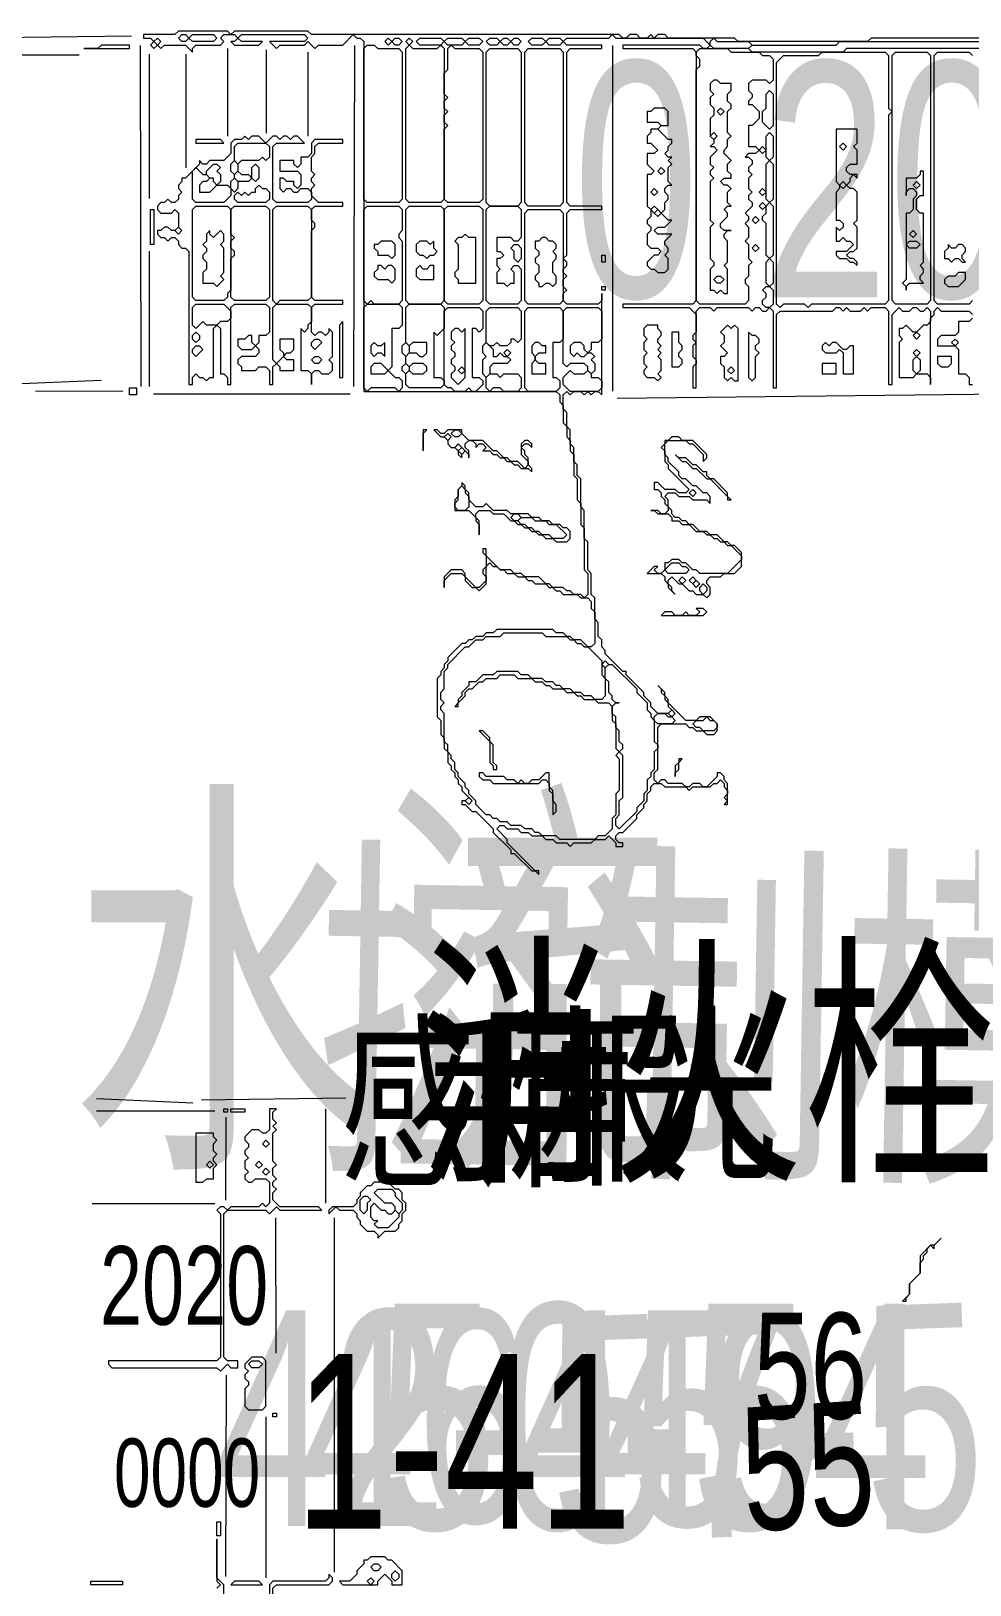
# Model space of a CAD drawing. Extents: x -542 to 1972, y 10 to 1392.
# Drawn here: x 1171.9 to 1440.2, y 923.9 to 1368 of the extents above; entities that cross this region are included whole.
import ezdxf

# ---------------------------------------------------------------- set-up
doc = ezdxf.new("R2010")
doc.units = 0
for name, color, linetype, lineweight in [('OCR_TEXT', 6, 'Continuous', 0), ('TRACE_CURVE', 6, 'Continuous', 0), ('TRACE_STRAIGHT', 5, 'Continuous', 0), ('TRACE_TEXT_SYMBOL', 6, 'Continuous', 0)]:
    doc.layers.add(name, color=color, linetype=linetype, lineweight=lineweight)
doc.styles.add('wqy-unicode', font='wqy-unicode.lff')

msp = doc.modelspace()

# ---------------------------------------------------------------- linework, layer by layer
at = {"layer": 'TRACE_CURVE', "color": 6}
for points in [[(1214, 1368), (1213, 1367), (1204, 1367), (1204, 1366), (1206, 1366), (1207, 1365), (1206, 1364), (1207, 1363), (1208, 1364), (1209, 1363), (1210, 1364), (1216, 1364), (1218, 1362), (1218, 1363), (1219, 1364), (1226, 1364), (1227, 1365), (1226, 1366), (1227, 1367), (1230, 1367), (1231, 1366), (1230, 1365), (1229, 1365), (1230, 1364), (1237, 1364), (1238, 1365), (1232, 1365), (1231, 1366), (1232, 1367), (1250, 1367), (1251, 1366), (1250, 1365), (1240, 1365), (1242, 1363), (1243, 1364), (1250, 1364), (1251, 1365), (1253, 1363), (1254, 1364), (1261, 1364), (1264, 1367), (1265, 1366), (1266, 1366), (1267, 1365), (1267, 1265), (1322, 1265), (1323, 1264), (1323, 1262), (1324, 1261), (1324, 1256), (1325, 1255), (1325, 1252), (1326, 1251), (1326, 1248), (1327, 1247), (1327, 1241), (1328, 1240), (1328, 1234), (1329, 1233), (1329, 1227), (1330, 1226), (1330, 1214), (1331, 1213), (1331, 1207)], [(1346, 1366), (1345, 1367), (1343, 1367), (1342, 1366), (1341, 1366), (1340, 1367), (1252, 1367), (1251, 1368), (1230, 1368), (1229, 1367), (1228, 1368), (1214, 1368)], [(1329, 1232), (1329, 1240), (1328, 1241), (1328, 1244), (1327, 1245), (1327, 1249), (1326, 1250), (1326, 1254), (1325, 1255), (1325, 1259), (1324, 1260), (1324, 1264), (1325, 1265), (1326, 1264), (1327, 1265), (1329, 1265), (1330, 1264), (1331, 1265), (1332, 1264), (1333, 1265), (1334, 1265), (1335, 1264), (1335, 1293), (1335, 1291), (1334, 1290), (1325, 1290), (1324, 1291), (1324, 1293), (1325, 1294), (1324, 1295), (1324, 1297), (1325, 1298), (1324, 1299), (1324, 1300), (1325, 1301), (1325, 1302), (1324, 1303), (1325, 1304), (1325, 1316), (1326, 1317), (1335, 1317), (1335, 1318), (1326, 1318), (1325, 1319), (1325, 1362), (1326, 1363), (1335, 1363), (1335, 1364), (1325, 1364), (1324, 1365), (1325, 1366), (1337, 1366), (1338, 1367), (1339, 1366), (1364, 1366), (1366, 1364), (1365, 1363), (1364, 1363), (1363, 1364), (1341, 1364), (1341, 1363), (1361, 1363), (1362, 1362), (1362, 1291)], [(1445, 1366), (1412, 1366), (1411, 1365), (1374, 1365), (1373, 1366), (1354, 1366), (1353, 1367), (1351, 1367), (1350, 1366), (1349, 1367), (1348, 1366), (1346, 1366)], [(1443, 1363), (1405, 1363), (1404, 1362), (1378, 1362), (1377, 1363), (1378, 1364), (1402, 1364), (1403, 1365), (1454, 1365)], [(1362, 1362), (1363, 1363), (1371, 1363), (1372, 1362), (1380, 1362), (1381, 1361), (1383, 1361), (1384, 1360), (1384, 1354), (1383, 1353), (1382, 1354), (1378, 1354), (1377, 1353), (1377, 1351), (1378, 1350), (1378, 1349), (1377, 1348), (1377, 1347), (1378, 1347), (1380, 1345), (1380, 1343), (1378, 1341), (1377, 1341), (1377, 1335), (1379, 1335), (1380, 1334), (1379, 1333), (1377, 1333), (1376, 1332), (1377, 1332), (1378, 1331), (1378, 1330), (1377, 1329), (1377, 1328), (1378, 1327), (1377, 1326), (1377, 1323), (1378, 1322), (1377, 1321), (1377, 1320), (1378, 1319), (1378, 1318), (1376, 1316), (1377, 1315), (1377, 1314), (1376, 1313), (1377, 1312), (1377, 1309), (1376, 1308), (1377, 1307), (1377, 1303), (1378, 1302), (1377, 1301), (1377, 1298), (1376, 1297), (1376, 1296), (1377, 1295), (1377, 1291), (1376, 1290), (1363, 1290), (1362, 1291), (1362, 1357), (1363, 1358), (1363, 1360)], [(1363, 1360), (1362, 1361), (1362, 1362)], [(1441, 1291), (1440, 1290), (1431, 1290), (1430, 1291), (1430, 1361), (1431, 1362), (1440, 1362), (1441, 1361)], [(1233, 1338), (1232, 1337), (1230, 1337), (1229, 1336), (1229, 1333), (1227, 1331), (1223, 1331), (1222, 1330), (1221, 1330), (1220, 1331), (1220, 1330), (1216, 1326), (1215, 1326), (1215, 1325), (1214, 1324), (1214, 1323), (1215, 1322), (1214, 1321), (1214, 1320), (1213, 1319), (1212, 1319), (1211, 1320), (1210, 1319), (1209, 1319), (1208, 1318), (1208, 1317), (1209, 1316), (1212, 1316), (1213, 1317), (1214, 1316), (1214, 1312), (1213, 1311), (1212, 1311), (1211, 1312), (1210, 1312), (1209, 1311), (1208, 1311), (1208, 1310), (1209, 1309), (1210, 1309), (1211, 1308), (1212, 1309), (1213, 1309), (1214, 1308), (1214, 1307), (1215, 1306), (1216, 1306), (1217, 1305), (1217, 1267), (1218, 1267), (1218, 1269), (1219, 1270), (1220, 1269), (1221, 1269), (1222, 1268), (1223, 1269), (1224, 1269), (1224, 1283), (1225, 1284), (1226, 1283), (1226, 1270), (1227, 1270), (1228, 1269), (1228, 1267)], [(1247, 1325), (1245, 1325), (1244, 1326), (1243, 1326), (1243, 1323), (1244, 1322), (1245, 1323), (1246, 1323), (1247, 1322), (1248, 1322), (1249, 1323), (1251, 1323), (1252, 1322), (1252, 1320), (1251, 1319), (1242, 1319), (1241, 1320), (1241, 1335), (1242, 1336), (1250, 1336), (1248, 1338), (1247, 1338), (1246, 1337), (1245, 1338), (1244, 1338), (1243, 1337), (1242, 1338), (1241, 1338), (1239, 1336), (1237, 1338), (1235, 1338), (1234, 1337), (1233, 1338)], [(1252, 1270), (1252, 1267), (1252, 1270), (1253, 1271), (1254, 1271), (1255, 1270), (1257, 1270), (1258, 1271), (1258, 1273), (1257, 1274), (1258, 1275), (1258, 1282), (1257, 1283), (1257, 1282), (1256, 1281), (1255, 1282), (1254, 1282), (1253, 1281), (1252, 1282), (1252, 1289), (1253, 1290), (1261, 1290), (1261, 1291), (1253, 1291), (1252, 1292), (1252, 1311), (1253, 1312), (1253, 1313), (1252, 1314), (1252, 1317), (1253, 1318), (1261, 1318), (1261, 1319), (1254, 1319), (1252, 1321), (1252, 1323), (1253, 1324), (1252, 1325), (1252, 1326), (1253, 1327), (1252, 1328), (1252, 1332), (1253, 1333), (1253, 1335), (1254, 1336), (1261, 1336), (1261, 1337), (1253, 1337), (1252, 1336), (1252, 1333), (1251, 1332), (1249, 1332), (1249, 1330), (1248, 1329), (1247, 1330), (1247, 1331), (1243, 1331), (1243, 1328), (1248, 1328), (1249, 1327), (1249, 1324), (1248, 1323), (1247, 1324), (1247, 1325)], [(1228, 1267), (1229, 1267), (1229, 1289), (1230, 1290), (1239, 1290), (1240, 1289), (1240, 1282), (1239, 1281), (1237, 1281), (1237, 1279), (1236, 1278), (1235, 1279), (1235, 1281), (1234, 1281), (1233, 1280), (1231, 1280), (1231, 1278), (1232, 1277), (1235, 1277), (1236, 1278), (1237, 1277), (1237, 1276), (1236, 1275), (1232, 1275), (1231, 1274), (1231, 1273), (1232, 1272), (1232, 1271), (1236, 1271), (1237, 1272), (1239, 1272), (1240, 1271), (1240, 1267), (1241, 1267), (1241, 1272), (1242, 1273), (1243, 1272), (1243, 1271), (1247, 1271), (1247, 1274), (1245, 1274), (1244, 1275), (1245, 1276), (1246, 1276), (1247, 1277), (1247, 1280), (1243, 1280), (1243, 1277), (1244, 1276), (1244, 1275), (1242, 1273), (1241, 1274), (1241, 1289), (1242, 1290), (1251, 1290), (1252, 1289), (1252, 1285), (1251, 1284), (1251, 1283), (1250, 1282), (1249, 1283), (1249, 1271), (1251, 1271), (1252, 1270)], [(1362, 1291), (1361, 1290), (1341, 1290), (1341, 1289), (1360, 1289), (1362, 1287), (1362, 1282), (1361, 1281), (1361, 1280), (1362, 1279), (1361, 1278), (1361, 1275), (1362, 1274), (1362, 1273), (1361, 1272), (1361, 1266), (1362, 1266), (1362, 1288), (1363, 1289), (1366, 1289), (1367, 1288), (1368, 1289), (1377, 1289), (1378, 1288), (1379, 1289), (1380, 1289), (1381, 1288), (1382, 1288), (1383, 1289), (1384, 1288), (1384, 1266), (1385, 1266), (1385, 1287), (1386, 1288), (1401, 1288), (1402, 1289), (1403, 1289), (1404, 1288), (1405, 1289), (1406, 1288), (1409, 1288), (1410, 1289), (1411, 1288), (1412, 1289), (1416, 1289), (1417, 1288), (1417, 1267), (1418, 1267), (1418, 1287), (1420, 1289), (1421, 1288), (1423, 1288), (1424, 1289), (1425, 1289), (1426, 1288), (1427, 1288), (1428, 1289), (1429, 1288), (1429, 1285), (1428, 1284), (1427, 1284), (1425, 1282), (1424, 1282), (1422, 1284)], [(1422, 1284), (1421, 1283), (1420, 1283), (1420, 1281), (1421, 1280), (1420, 1279), (1420, 1269), (1424, 1269), (1425, 1270), (1428, 1270), (1429, 1269), (1429, 1267), (1429, 1286), (1430, 1287), (1430, 1288), (1431, 1289), (1432, 1288), (1440, 1288), (1441, 1287)], [(1441, 1286), (1440, 1285), (1437, 1285), (1437, 1282), (1436, 1281), (1432, 1281), (1431, 1280), (1431, 1278), (1436, 1278), (1437, 1277), (1437, 1270), (1439, 1270), (1440, 1269), (1440, 1267), (1441, 1267)], [(1364, 1152), (1363, 1153), (1361, 1153), (1360, 1152), (1359, 1152), (1358, 1153), (1354, 1153), (1353, 1154), (1352, 1154), (1351, 1153), (1350, 1154), (1350, 1156), (1351, 1157), (1351, 1169), (1352, 1170), (1359, 1170), (1360, 1169), (1361, 1169), (1362, 1168), (1364, 1168), (1365, 1167), (1367, 1167), (1368, 1168), (1368, 1170), (1366, 1172), (1363, 1172), (1362, 1171), (1359, 1171), (1354, 1176), (1354, 1177), (1353, 1178), (1353, 1179), (1351, 1181), (1352, 1180), (1352, 1179), (1353, 1178), (1353, 1177), (1354, 1176), (1354, 1175), (1355, 1174), (1354, 1173), (1351, 1173), (1349, 1175), (1349, 1176), (1347, 1178), (1347, 1179), (1342, 1184), (1342, 1185), (1341, 1185), (1336, 1190), (1336, 1191), (1335, 1192), (1335, 1194), (1334, 1195), (1334, 1199), (1333, 1200), (1333, 1206), (1332, 1207), (1332, 1213), (1331, 1214), (1331, 1222), (1330, 1223), (1330, 1231), (1329, 1232)], [(1331, 1207), (1330, 1206), (1329, 1207), (1327, 1207), (1326, 1208), (1325, 1208), (1324, 1209), (1321, 1209), (1320, 1210), (1319, 1210), (1317, 1212), (1313, 1212), (1312, 1213), (1310, 1213), (1309, 1214), (1306, 1214), (1302, 1218), (1302, 1220), (1301, 1220), (1301, 1219), (1302, 1218), (1302, 1215), (1301, 1214), (1301, 1213), (1302, 1212), (1302, 1211), (1300, 1209), (1299, 1209), (1296, 1212), (1296, 1213), (1295, 1214), (1292, 1214), (1290, 1212), (1290, 1209), (1290, 1211), (1292, 1213), (1295, 1213), (1296, 1212), (1296, 1211), (1298, 1209), (1299, 1209), (1300, 1208), (1302, 1210), (1302, 1215), (1303, 1216), (1304, 1215), (1305, 1215), (1306, 1214), (1307, 1214), (1308, 1213), (1310, 1213), (1311, 1212), (1313, 1212), (1314, 1211), (1315, 1211), (1316, 1210), (1319, 1210), (1320, 1209), (1321, 1209), (1322, 1208), (1323, 1208), (1324, 1207), (1328, 1207), (1329, 1206)], [(1329, 1206), (1331, 1206), (1332, 1205), (1332, 1203), (1333, 1202), (1333, 1193), (1332, 1192), (1331, 1192), (1329, 1194), (1327, 1194), (1326, 1195), (1325, 1195), (1324, 1196), (1322, 1196), (1321, 1197), (1305, 1197), (1304, 1196), (1302, 1196), (1301, 1195), (1299, 1195), (1298, 1194), (1297, 1194), (1296, 1193), (1295, 1193), (1291, 1189), (1291, 1188), (1290, 1187), (1290, 1186), (1289, 1185), (1289, 1184), (1288, 1183), (1288, 1172), (1289, 1171), (1289, 1167), (1290, 1166), (1290, 1163), (1291, 1162), (1291, 1159), (1292, 1158), (1292, 1157), (1293, 1156), (1293, 1155), (1294, 1154), (1294, 1153), (1295, 1152), (1295, 1151), (1297, 1149), (1296, 1148), (1295, 1148), (1295, 1147), (1296, 1147), (1298, 1145), (1299, 1145), (1304, 1140), (1304, 1139), (1309, 1134), (1309, 1133), (1310, 1133), (1315, 1128), (1316, 1128), (1317, 1127), (1317, 1128), (1316, 1128), (1308, 1136)], [(1306, 1195), (1307, 1196), (1318, 1196), (1319, 1195), (1325, 1195), (1326, 1194), (1327, 1194), (1328, 1193), (1329, 1193), (1330, 1192), (1331, 1192), (1335, 1188), (1335, 1184), (1336, 1183), (1336, 1178), (1335, 1177), (1333, 1177), (1332, 1178), (1330, 1178), (1329, 1179), (1327, 1179), (1326, 1180), (1324, 1180), (1323, 1181), (1322, 1181), (1321, 1182), (1319, 1182), (1318, 1183), (1315, 1183), (1314, 1184), (1312, 1184), (1311, 1185), (1305, 1185), (1304, 1184), (1301, 1184), (1299, 1182), (1297, 1182), (1297, 1181), (1295, 1179), (1295, 1178), (1294, 1177), (1294, 1176), (1293, 1175), (1294, 1175), (1294, 1176), (1296, 1178), (1296, 1179), (1297, 1180), (1298, 1180), (1300, 1182), (1301, 1182), (1302, 1183), (1305, 1183), (1306, 1184), (1310, 1184), (1311, 1183), (1315, 1183), (1316, 1182), (1318, 1182), (1319, 1181), (1320, 1181), (1321, 1180), (1324, 1180), (1325, 1179)], [(1296, 1192), (1297, 1192), (1299, 1194), (1301, 1194), (1302, 1195), (1306, 1195)], [(1325, 1179), (1327, 1179), (1328, 1178), (1329, 1178), (1330, 1177), (1333, 1177), (1334, 1176), (1337, 1176), (1338, 1175), (1338, 1171), (1339, 1170), (1339, 1163), (1340, 1162), (1339, 1161), (1340, 1160), (1340, 1151), (1339, 1150), (1339, 1144), (1338, 1143), (1338, 1140), (1336, 1138), (1334, 1138), (1333, 1137), (1323, 1137), (1322, 1138), (1318, 1138), (1317, 1139), (1316, 1139), (1315, 1140), (1313, 1140), (1312, 1141), (1309, 1141), (1308, 1142), (1306, 1142), (1305, 1143), (1304, 1143), (1303, 1144), (1302, 1144), (1299, 1147), (1299, 1148), (1297, 1150), (1297, 1151), (1296, 1152), (1296, 1153), (1294, 1155), (1294, 1156), (1293, 1157), (1293, 1159), (1292, 1160), (1292, 1161), (1291, 1162), (1291, 1164), (1290, 1165), (1290, 1173), (1289, 1174), (1289, 1175), (1290, 1176), (1289, 1177), (1289, 1179), (1290, 1180), (1290, 1185), (1291, 1186), (1291, 1187), (1296, 1192)], [(1308, 1136), (1308, 1137), (1305, 1140), (1306, 1141), (1307, 1141), (1308, 1140), (1311, 1140), (1312, 1139), (1314, 1139), (1315, 1138), (1318, 1138), (1319, 1137), (1321, 1137), (1322, 1136), (1325, 1136), (1326, 1135), (1327, 1136), (1332, 1136), (1333, 1137), (1336, 1137), (1337, 1138), (1339, 1136), (1339, 1135), (1341, 1135), (1341, 1136), (1340, 1136), (1339, 1137), (1339, 1138), (1340, 1139), (1341, 1139), (1345, 1143), (1345, 1144), (1347, 1146), (1347, 1147), (1348, 1148), (1348, 1150), (1349, 1151), (1349, 1152), (1350, 1153), (1352, 1153), (1353, 1152), (1359, 1152), (1360, 1151), (1361, 1152), (1366, 1152), (1367, 1153), (1368, 1153), (1369, 1154), (1370, 1153), (1370, 1152), (1371, 1151), (1371, 1150), (1370, 1149), (1371, 1148), (1370, 1147), (1371, 1147), (1371, 1153), (1370, 1154), (1370, 1155), (1369, 1156), (1368, 1156), (1368, 1155), (1365, 1152), (1364, 1152)], [(1240, 1060), (1240, 1054), (1239, 1053), (1238, 1053), (1237, 1054), (1235, 1054), (1233, 1052), (1233, 1051), (1234, 1050), (1234, 1049), (1233, 1048), (1233, 1047), (1234, 1046), (1233, 1045), (1233, 1043), (1234, 1042), (1233, 1041), (1233, 1040), (1234, 1039), (1235, 1039), (1236, 1040), (1239, 1040), (1240, 1039), (1240, 1033), (1239, 1032), (1238, 1033), (1237, 1032), (1229, 1032), (1228, 1031), (1227, 1032), (1226, 1032), (1225, 1031), (1226, 1030), (1226, 989), (1225, 988), (1194, 988), (1194, 987), (1195, 986), (1225, 986), (1226, 985), (1228, 987), (1229, 986), (1231, 986), (1231, 988), (1228, 988), (1227, 989), (1227, 1030), (1228, 1031), (1239, 1031), (1240, 1030), (1242, 1032), (1243, 1031), (1255, 1031), (1254, 1032), (1243, 1032), (1241, 1034), (1241, 1036), (1242, 1037), (1241, 1038), (1241, 1039), (1242, 1040), (1241, 1041), (1241, 1043), (1242, 1044)], [(1242, 1044), (1241, 1045), (1241, 1053), (1242, 1054), (1241, 1055), (1242, 1056), (1241, 1057), (1241, 1059), (1242, 1060), (1240, 1060)], [(1225, 937), (1225, 925), (1226, 924), (1225, 923)], [(1227, 895), (1227, 924), (1225, 926), (1225, 937)]]:
    msp.add_lwpolyline(points, dxfattribs=at)
for points in [[(1207, 1365), (1208, 1366), (1209, 1365), (1208, 1364)], [(1214, 1366), (1215, 1367), (1216, 1367), (1217, 1366), (1216, 1365), (1215, 1365)], [(1217, 1366), (1218, 1367), (1224, 1367), (1225, 1366), (1224, 1365), (1218, 1365)], [(1267, 1363), (1268, 1364), (1270, 1364), (1271, 1363), (1277, 1363), (1278, 1362), (1278, 1320), (1277, 1319), (1268, 1319), (1267, 1320)], [(1273, 1365), (1274, 1366), (1275, 1365), (1274, 1364)], [(1275, 1365), (1276, 1366), (1277, 1366), (1278, 1365), (1277, 1364), (1276, 1364)], [(1279, 1365), (1280, 1366), (1281, 1365), (1280, 1364)], [(1279, 1363), (1280, 1364), (1281, 1363), (1288, 1363), (1289, 1364), (1290, 1363), (1290, 1320), (1289, 1319), (1280, 1319), (1279, 1320)], [(1282, 1365), (1283, 1366), (1289, 1366), (1290, 1365), (1289, 1364), (1283, 1364)], [(1290, 1365), (1291, 1366), (1295, 1366), (1296, 1365), (1295, 1364), (1291, 1364)], [(1291, 1363), (1292, 1364), (1293, 1363), (1300, 1363), (1301, 1362), (1301, 1320), (1300, 1319), (1291, 1319), (1290, 1320), (1290, 1340), (1291, 1341), (1290, 1342), (1290, 1344), (1291, 1345), (1290, 1346), (1290, 1348), (1291, 1349), (1290, 1350), (1290, 1356), (1291, 1357)], [(1296, 1365), (1297, 1366), (1300, 1366), (1301, 1365), (1300, 1364), (1297, 1364)], [(1302, 1365), (1303, 1366), (1305, 1366), (1306, 1365), (1305, 1364), (1303, 1364)], [(1306, 1365), (1307, 1366), (1308, 1366), (1309, 1365), (1308, 1364), (1307, 1364)], [(1309, 1365), (1310, 1366), (1311, 1366), (1312, 1365), (1311, 1364), (1310, 1364)], [(1314, 1365), (1315, 1366), (1318, 1366), (1319, 1365), (1318, 1364), (1315, 1364)], [(1319, 1365), (1320, 1366), (1323, 1366), (1324, 1365), (1323, 1364), (1320, 1364)], [(1366, 1365), (1367, 1366), (1368, 1365), (1377, 1365), (1378, 1364), (1377, 1363), (1367, 1363), (1366, 1364)], [(1302, 1362), (1303, 1363), (1311, 1363), (1312, 1362), (1312, 1319), (1311, 1318), (1303, 1318), (1302, 1319)], [(1313, 1362), (1314, 1363), (1323, 1363), (1324, 1362), (1324, 1319), (1323, 1318), (1314, 1318), (1313, 1319)], [(1397, 1361), (1398, 1362), (1416, 1362), (1417, 1361), (1417, 1346), (1418, 1345), (1417, 1344), (1417, 1291), (1416, 1290), (1395, 1290), (1394, 1289), (1393, 1290), (1387, 1290), (1386, 1289), (1385, 1290), (1385, 1359), (1387, 1361)], [(1418, 1361), (1419, 1362), (1428, 1362), (1429, 1361), (1429, 1291), (1428, 1290), (1419, 1290), (1418, 1291)], [(1382, 1350), (1383, 1351), (1384, 1350), (1384, 1341), (1383, 1340), (1381, 1342), (1381, 1345), (1382, 1346)], [(1382, 1338), (1383, 1339), (1384, 1338), (1384, 1332), (1383, 1331), (1382, 1332)], [(1230, 1335), (1231, 1336), (1239, 1336), (1240, 1335), (1240, 1332), (1239, 1331), (1238, 1332), (1237, 1331), (1232, 1331), (1231, 1330), (1230, 1331)], [(1380, 1334), (1381, 1335), (1382, 1334), (1381, 1333)], [(1218, 1328), (1219, 1329), (1221, 1327), (1222, 1327), (1223, 1326), (1222, 1325), (1221, 1325), (1220, 1324), (1220, 1322), (1223, 1322), (1225, 1324), (1228, 1324), (1229, 1323), (1229, 1321), (1227, 1319), (1219, 1319), (1218, 1320)], [(1224, 1330), (1225, 1330), (1226, 1329), (1225, 1328), (1226, 1327), (1226, 1325), (1225, 1324), (1224, 1325), (1224, 1326), (1223, 1326), (1222, 1327), (1222, 1328)], [(1229, 1330), (1230, 1331), (1231, 1330), (1231, 1328), (1230, 1327), (1229, 1328)], [(1230, 1327), (1231, 1328), (1232, 1327), (1234, 1327), (1235, 1326), (1234, 1325), (1231, 1325), (1230, 1326)], [(1235, 1329), (1236, 1330), (1237, 1329), (1237, 1326), (1236, 1325), (1235, 1326)], [(1382, 1330), (1383, 1331), (1384, 1330), (1384, 1320), (1383, 1319), (1382, 1320)], [(1229, 1325), (1230, 1326), (1231, 1325), (1231, 1323), (1230, 1322), (1229, 1323)], [(1236, 1323), (1237, 1324), (1238, 1323), (1239, 1323), (1240, 1322), (1240, 1320), (1239, 1319), (1231, 1319), (1230, 1320), (1230, 1321), (1231, 1322), (1232, 1321), (1233, 1322), (1234, 1321), (1235, 1322), (1236, 1322)], [(1380, 1322), (1381, 1323), (1382, 1322), (1381, 1321)], [(1380, 1318), (1381, 1319), (1382, 1318), (1381, 1317)], [(1382, 1318), (1383, 1319), (1384, 1318), (1384, 1304), (1383, 1303), (1382, 1304), (1382, 1313), (1381, 1314), (1381, 1315), (1382, 1316)], [(1218, 1317), (1219, 1318), (1228, 1318), (1229, 1317), (1229, 1294), (1228, 1293), (1228, 1292), (1227, 1291), (1219, 1291), (1218, 1292)], [(1229, 1317), (1230, 1318), (1239, 1318), (1240, 1317), (1240, 1292), (1239, 1291), (1230, 1291), (1229, 1292), (1229, 1303), (1230, 1304), (1230, 1305), (1229, 1306), (1229, 1308), (1230, 1309), (1229, 1310)], [(1241, 1317), (1242, 1318), (1251, 1318), (1252, 1317), (1252, 1292), (1251, 1291), (1243, 1291), (1242, 1290), (1241, 1291)], [(1267, 1317), (1268, 1318), (1277, 1318), (1278, 1317), (1278, 1311), (1277, 1310), (1277, 1309), (1278, 1308), (1278, 1291), (1277, 1290), (1270, 1290), (1269, 1291), (1268, 1290), (1267, 1291)], [(1279, 1317), (1280, 1318), (1289, 1318), (1290, 1317), (1290, 1291), (1289, 1290), (1280, 1290), (1279, 1291)], [(1290, 1317), (1291, 1318), (1300, 1318), (1301, 1317), (1301, 1291), (1300, 1290), (1291, 1290), (1290, 1291)], [(1302, 1317), (1303, 1318), (1311, 1318), (1312, 1317), (1312, 1309), (1311, 1308), (1310, 1308), (1309, 1309), (1305, 1309), (1305, 1305), (1306, 1305), (1307, 1304), (1306, 1303), (1305, 1303), (1305, 1301), (1306, 1300), (1305, 1299), (1305, 1296), (1307, 1296), (1308, 1295), (1309, 1296), (1310, 1296), (1310, 1299), (1309, 1300), (1310, 1301), (1311, 1301), (1312, 1300), (1312, 1291), (1311, 1290), (1303, 1290), (1302, 1291)], [(1313, 1316), (1314, 1317), (1323, 1317), (1324, 1316), (1324, 1291), (1323, 1290), (1314, 1290), (1313, 1291)], [(1378, 1314), (1379, 1315), (1380, 1314), (1379, 1313)], [(1213, 1311), (1214, 1312), (1215, 1311), (1214, 1310)], [(1309, 1306), (1310, 1307), (1311, 1307), (1312, 1306), (1312, 1303), (1311, 1302), (1310, 1303), (1310, 1305)], [(1378, 1306), (1379, 1307), (1380, 1306), (1379, 1305)], [(1382, 1302), (1383, 1303), (1384, 1302), (1384, 1296), (1383, 1295), (1382, 1296)], [(1381, 1294), (1382, 1295), (1383, 1295), (1384, 1294), (1384, 1290), (1383, 1289), (1382, 1289), (1381, 1290), (1381, 1291), (1382, 1292), (1382, 1293)], [(1218, 1289), (1219, 1290), (1227, 1290), (1229, 1288), (1229, 1286), (1228, 1285), (1226, 1285), (1225, 1284), (1222, 1284), (1221, 1285), (1219, 1283), (1218, 1284)], [(1267, 1289), (1268, 1290), (1277, 1290), (1278, 1289), (1278, 1284), (1277, 1283), (1275, 1283), (1275, 1272), (1274, 1271), (1272, 1273), (1270, 1273), (1269, 1272), (1269, 1270), (1273, 1270), (1274, 1271), (1276, 1269), (1277, 1269), (1278, 1268), (1278, 1266), (1277, 1265), (1276, 1266), (1269, 1266), (1268, 1265), (1267, 1266)], [(1279, 1289), (1280, 1290), (1289, 1290), (1290, 1289), (1290, 1283), (1288, 1281), (1287, 1282), (1287, 1269), (1289, 1269), (1290, 1268), (1290, 1267), (1289, 1266), (1280, 1266), (1279, 1267), (1279, 1270), (1280, 1271), (1281, 1270), (1284, 1270), (1285, 1271), (1285, 1272), (1284, 1273), (1281, 1273), (1280, 1272), (1279, 1273), (1279, 1275), (1280, 1276), (1282, 1276), (1283, 1275), (1284, 1275), (1285, 1276), (1285, 1279), (1281, 1279), (1280, 1278), (1279, 1279)], [(1290, 1288), (1291, 1289), (1300, 1289), (1301, 1288), (1301, 1283), (1300, 1282), (1299, 1283), (1298, 1283), (1298, 1269), (1300, 1269), (1301, 1268), (1301, 1267), (1299, 1265), (1298, 1265), (1297, 1266), (1296, 1265), (1293, 1265), (1292, 1266), (1291, 1266), (1290, 1267)], [(1302, 1288), (1303, 1289), (1311, 1289), (1312, 1288), (1312, 1280), (1311, 1279), (1310, 1280), (1309, 1280), (1309, 1279), (1308, 1278), (1306, 1278), (1305, 1279), (1304, 1278), (1303, 1278), (1302, 1279)], [(1313, 1288), (1314, 1289), (1323, 1289), (1324, 1288), (1324, 1280), (1323, 1279), (1321, 1279), (1321, 1269), (1322, 1269), (1323, 1268), (1323, 1266), (1322, 1265), (1314, 1265), (1313, 1266)], [(1324, 1288), (1325, 1289), (1334, 1289), (1335, 1288), (1335, 1280), (1334, 1279), (1332, 1279), (1332, 1277), (1331, 1276), (1330, 1277), (1330, 1278), (1329, 1279), (1327, 1279), (1326, 1278), (1326, 1276), (1327, 1275), (1328, 1276), (1329, 1275), (1330, 1275), (1331, 1276), (1332, 1276), (1333, 1275), (1332, 1274), (1333, 1273), (1333, 1271), (1332, 1270), (1331, 1271), (1331, 1272), (1330, 1273), (1326, 1273), (1325, 1272), (1324, 1273)], [(1218, 1281), (1219, 1282), (1220, 1281), (1220, 1280), (1219, 1279), (1218, 1280)], [(1252, 1279), (1253, 1280), (1254, 1280), (1255, 1279), (1253, 1277), (1252, 1278)], [(1278, 1278), (1279, 1279), (1280, 1278), (1280, 1276), (1279, 1275), (1278, 1276)], [(1301, 1278), (1302, 1279), (1304, 1277), (1304, 1275), (1305, 1275), (1306, 1276), (1307, 1275), (1308, 1275), (1309, 1274), (1308, 1273), (1304, 1273), (1303, 1272), (1303, 1270), (1302, 1269), (1301, 1270), (1301, 1274), (1302, 1275), (1301, 1276)], [(1424, 1281), (1425, 1282), (1426, 1281), (1425, 1280)], [(1435, 1279), (1436, 1280), (1437, 1279), (1436, 1278)], [(1218, 1277), (1219, 1278), (1220, 1278), (1221, 1277), (1219, 1275), (1218, 1276)], [(1252, 1274), (1253, 1275), (1254, 1275), (1255, 1274), (1254, 1273), (1253, 1273)], [(1307, 1276), (1308, 1277), (1309, 1276), (1308, 1275)], [(1424, 1276), (1425, 1277), (1426, 1276), (1425, 1275)], [(1424, 1274), (1425, 1275), (1426, 1274), (1426, 1271), (1425, 1270), (1424, 1271)], [(1278, 1272), (1279, 1273), (1280, 1272), (1280, 1271), (1279, 1270), (1278, 1271)], [(1326, 1271), (1327, 1270), (1330, 1270), (1331, 1271), (1332, 1270), (1332, 1269), (1334, 1269), (1335, 1268), (1335, 1266), (1334, 1265), (1326, 1265), (1324, 1267), (1324, 1269)], [(1302, 1269), (1303, 1270), (1305, 1270), (1306, 1269), (1307, 1270), (1311, 1270), (1312, 1269), (1312, 1266), (1311, 1265), (1307, 1265), (1306, 1266), (1304, 1266), (1303, 1265), (1302, 1266)], [(1335, 1187), (1336, 1188), (1337, 1187), (1336, 1186)], [(1336, 1186), (1337, 1187), (1338, 1187), (1345, 1180), (1345, 1179), (1348, 1176), (1348, 1174), (1349, 1173), (1349, 1172), (1350, 1171), (1350, 1165), (1351, 1164), (1351, 1163), (1350, 1162), (1350, 1157), (1349, 1156), (1349, 1155), (1348, 1154), (1348, 1151), (1347, 1150), (1347, 1148), (1345, 1146), (1345, 1145), (1340, 1140), (1339, 1141), (1339, 1143), (1340, 1144), (1340, 1148), (1341, 1149), (1341, 1161), (1340, 1162), (1341, 1163), (1341, 1164), (1340, 1165), (1340, 1168), (1339, 1169), (1339, 1172), (1338, 1173), (1338, 1175), (1339, 1176), (1340, 1176), (1339, 1176), (1338, 1177), (1338, 1178), (1337, 1179), (1337, 1182), (1336, 1183)], [(1350, 1172), (1351, 1173), (1353, 1173), (1354, 1172), (1355, 1172), (1356, 1171), (1355, 1170), (1351, 1170), (1350, 1171)], [(1354, 1173), (1355, 1174), (1356, 1173), (1355, 1172)], [(1364, 1171), (1365, 1172), (1366, 1171), (1367, 1171), (1368, 1170), (1368, 1169), (1367, 1168), (1364, 1168), (1363, 1169), (1362, 1169), (1361, 1170), (1362, 1171)], [(1296, 1148), (1297, 1149), (1298, 1148), (1297, 1147)], [(1238, 1050), (1239, 1051), (1240, 1050), (1239, 1049)], [(1236, 1044), (1237, 1045), (1238, 1044), (1237, 1043)], [(1238, 1042), (1239, 1043), (1240, 1042), (1239, 1041)], [(1257, 927), (1257, 926), (1256, 925), (1241, 925), (1240, 924), (1240, 851), (1241, 852), (1241, 853), (1240, 854), (1240, 855), (1241, 856), (1241, 860), (1240, 861), (1240, 862), (1241, 863), (1241, 923), (1242, 924), (1257, 924), (1258, 925), (1258, 926)]]:
    msp.add_lwpolyline(points, close=True, dxfattribs=at)
at = {"layer": 'TRACE_STRAIGHT', "color": 5}
for p, q in [((1050.61, 1364.89), (1200.59, 1366.61)), ((1203.11, 1363.87), (1203.25, 1266.38)), ((1264.18, 1266.38), (1264.47, 1363.87)), ((1338.12, 1363.87), (1338.12, 1265.12)), ((1138.12, 1361.21), (1185.63, 1361.19)), ((1205.62, 1361.38), (1205.62, 1320.12)), ((1216.08, 1361.38), (1216.12, 1328.87)), ((1228, 1363), (1228, 1338)), ((1239.05, 1362.62), (1239.11, 1338.87)), ((1251, 1362), (1251, 1338)), ((1205.62, 1305.12), (1205.62, 1266.38)), ((1111.83, 1264.91), (1191.9, 1268.22)), ((1173.13, 1265.19), (1198.13, 1265.11)), ((1206.87, 1264.36), (1263.12, 1264.36)), ((1339.37, 1263.1), (1451.87, 1264.39)), ((1190.58, 1062.97), (1218.14, 1061.68)), ((1220.61, 1062.58), (1261.89, 1063.17)), ((1190.62, 1059.44), (1224.37, 1059.39)), ((1227.59, 1033.87), (1227.64, 1057.63)), ((1256, 1060), (1256, 1033)), ((1189.37, 1032.97), (1224.38, 1032.93)), ((1241.71, 1028.88), (1241.84, 990.12)), ((1258.61, 927.62), (1258.61, 1028.88)), ((1227.51, 926.37), (1227.7, 983.88)), ((1239, 972), (1239, 926))]:
    msp.add_line(p, q, dxfattribs=at)
at = {"layer": 'TRACE_TEXT_SYMBOL', "color": 6}
for points in [[(1192, 1364), (1191, 1363), (1187, 1363), (1200, 1363), (1200, 1364)], [(1368, 1345), (1369, 1346), (1370, 1345), (1369, 1344)], [(1219, 1337), (1219, 1336), (1227, 1336), (1226, 1337)], [(1366, 1338), (1367, 1339), (1368, 1338), (1367, 1337)], [(1402, 1340), (1402, 1325), (1403, 1324), (1403, 1323), (1402, 1322), (1402, 1314), (1403, 1314), (1404, 1313), (1404, 1312), (1403, 1311), (1402, 1312), (1402, 1308), (1403, 1308), (1404, 1309), (1405, 1308), (1406, 1308), (1407, 1307), (1405, 1305), (1402, 1305), (1402, 1304), (1403, 1303), (1405, 1303), (1406, 1302), (1407, 1302), (1408, 1301), (1408, 1302), (1407, 1303), (1406, 1303), (1405, 1304), (1406, 1305), (1407, 1305), (1408, 1306), (1408, 1312), (1407, 1313), (1408, 1314), (1408, 1322), (1407, 1323), (1406, 1323), (1405, 1324), (1406, 1325), (1406, 1326), (1407, 1327), (1408, 1326), (1408, 1327), (1406, 1327), (1405, 1328), (1405, 1329), (1406, 1330), (1408, 1330), (1408, 1334), (1407, 1335), (1408, 1336), (1408, 1340)], [(1403, 1335), (1404, 1336), (1405, 1335), (1404, 1334)], [(1351, 1328), (1352, 1329), (1353, 1328), (1352, 1327)], [(1426, 1328), (1426, 1327), (1425, 1326), (1422, 1326), (1422, 1321), (1422, 1322), (1423, 1323), (1424, 1323), (1425, 1322), (1425, 1321), (1424, 1320), (1424, 1317), (1423, 1316), (1422, 1316), (1422, 1297), (1421, 1296), (1422, 1295), (1422, 1294), (1422, 1295), (1423, 1296), (1427, 1296), (1426, 1297), (1426, 1298), (1427, 1299), (1427, 1300), (1426, 1301), (1427, 1302), (1427, 1316), (1426, 1316), (1425, 1317), (1425, 1320), (1426, 1321), (1427, 1321), (1427, 1328)], [(1403, 1324), (1404, 1325), (1405, 1324), (1404, 1323)], [(1424, 1324), (1425, 1325), (1426, 1324), (1425, 1323)], [(1349, 1322), (1350, 1323), (1351, 1322), (1350, 1321)], [(1206, 1317), (1207, 1317), (1207, 1307), (1206, 1307)], [(1349, 1317), (1350, 1318), (1351, 1317), (1350, 1316)], [(1350, 1316), (1351, 1317), (1352, 1316), (1351, 1315)], [(1223, 1311), (1222, 1310), (1222, 1308), (1221, 1307), (1222, 1306), (1222, 1305), (1221, 1304), (1221, 1303), (1222, 1302), (1222, 1300), (1221, 1299), (1221, 1296), (1224, 1296), (1225, 1295), (1227, 1297), (1226, 1298), (1227, 1299), (1227, 1306), (1226, 1307), (1227, 1308), (1227, 1310), (1226, 1311), (1224, 1309), (1223, 1310)], [(1296, 1310), (1295, 1309), (1294, 1309), (1293, 1308), (1294, 1307), (1294, 1300), (1293, 1299), (1293, 1298), (1294, 1297), (1294, 1296), (1299, 1296), (1299, 1309), (1297, 1309)], [(1423, 1310), (1424, 1311), (1425, 1310), (1424, 1309)], [(1272, 1308), (1271, 1307), (1270, 1307), (1270, 1306), (1271, 1305), (1271, 1304), (1274, 1304), (1275, 1303), (1276, 1304), (1276, 1307), (1275, 1308)], [(1283, 1308), (1282, 1307), (1282, 1305), (1283, 1304), (1284, 1304), (1285, 1303), (1286, 1304), (1287, 1304), (1288, 1305), (1287, 1306), (1287, 1308), (1286, 1307), (1285, 1308)], [(1318, 1309), (1317, 1308), (1316, 1308), (1316, 1306), (1317, 1305), (1317, 1304), (1316, 1303), (1316, 1302), (1317, 1301), (1317, 1299), (1316, 1298), (1316, 1297), (1317, 1296), (1317, 1295), (1318, 1295), (1319, 1296), (1320, 1296), (1321, 1295), (1322, 1296), (1322, 1298), (1321, 1299), (1321, 1302), (1322, 1303), (1322, 1304), (1321, 1305), (1322, 1306), (1322, 1307), (1321, 1308), (1320, 1308), (1319, 1309)], [(1422, 1307), (1423, 1308), (1425, 1308), (1426, 1307), (1425, 1306), (1423, 1306)], [(1434, 1307), (1434, 1306), (1433, 1305), (1433, 1303), (1434, 1303), (1435, 1302), (1436, 1303), (1437, 1303), (1438, 1302), (1439, 1302), (1438, 1303), (1438, 1304), (1439, 1305), (1439, 1306), (1438, 1307), (1437, 1307), (1436, 1306), (1435, 1306)], [(1335, 1304), (1336, 1304), (1336, 1302), (1335, 1302)], [(1271, 1301), (1271, 1300), (1270, 1299), (1270, 1298), (1271, 1297), (1274, 1297), (1275, 1296), (1276, 1297), (1276, 1300), (1275, 1301), (1274, 1301), (1273, 1300), (1272, 1301)], [(1283, 1301), (1282, 1300), (1282, 1298), (1283, 1297), (1287, 1297), (1287, 1301), (1286, 1301), (1285, 1300), (1284, 1300)], [(1367, 1297), (1368, 1298), (1369, 1298), (1370, 1297), (1369, 1296), (1368, 1296)], [(1437, 1299), (1436, 1298), (1434, 1298), (1433, 1297), (1433, 1296), (1434, 1295), (1437, 1295), (1439, 1297), (1439, 1299)], [(1335, 1295), (1336, 1295), (1336, 1294), (1335, 1294)], [(1261, 1285), (1260, 1284), (1260, 1269), (1261, 1269)], [(1348, 1284), (1347, 1283), (1347, 1281), (1348, 1280), (1347, 1279), (1347, 1277), (1348, 1276), (1347, 1275), (1347, 1273), (1348, 1272), (1347, 1271), (1347, 1270), (1348, 1269), (1350, 1269), (1351, 1268), (1352, 1269), (1351, 1270), (1352, 1271), (1352, 1274), (1351, 1275), (1352, 1276), (1351, 1277), (1352, 1278), (1351, 1279), (1351, 1280), (1352, 1281), (1352, 1282), (1351, 1283), (1351, 1284)], [(1371, 1284), (1369, 1282), (1370, 1281), (1370, 1279), (1369, 1278), (1371, 1276), (1370, 1275), (1369, 1275), (1369, 1273), (1370, 1272), (1370, 1269), (1371, 1268), (1372, 1269), (1373, 1268), (1374, 1268), (1374, 1283), (1373, 1284), (1372, 1283)], [(1270, 1279), (1269, 1278), (1269, 1276), (1270, 1275), (1271, 1276), (1272, 1276), (1273, 1275), (1273, 1279), (1272, 1278), (1271, 1278)], [(1293, 1283), (1292, 1282), (1292, 1280), (1293, 1279), (1292, 1278), (1292, 1277), (1293, 1276), (1293, 1275), (1292, 1274), (1292, 1273), (1293, 1272), (1293, 1271), (1292, 1270), (1292, 1269), (1294, 1267), (1296, 1269), (1296, 1283), (1295, 1282), (1294, 1283)], [(1316, 1279), (1315, 1278), (1315, 1276), (1316, 1275), (1316, 1274), (1315, 1273), (1315, 1270), (1319, 1270), (1319, 1273), (1317, 1273), (1316, 1274), (1316, 1275), (1317, 1276), (1319, 1276), (1319, 1278), (1318, 1278), (1317, 1279)], [(1355, 1282), (1355, 1272), (1357, 1272), (1358, 1273), (1358, 1274), (1357, 1275), (1357, 1276), (1358, 1277), (1358, 1278), (1357, 1279), (1357, 1282)], [(1377, 1282), (1377, 1269), (1378, 1268), (1379, 1269), (1379, 1275), (1380, 1276), (1379, 1277), (1379, 1278), (1380, 1279), (1380, 1280), (1379, 1281), (1378, 1281)], [(1399, 1279), (1398, 1278), (1398, 1277), (1399, 1276), (1402, 1276), (1403, 1277), (1404, 1276), (1404, 1270), (1407, 1270), (1407, 1278), (1406, 1278), (1405, 1277), (1404, 1277), (1402, 1279), (1401, 1279), (1400, 1278)], [(1431, 1275), (1431, 1273), (1432, 1272), (1434, 1272), (1435, 1273), (1435, 1275)], [(1294, 1271), (1295, 1272), (1296, 1271), (1295, 1270)], [(1371, 1271), (1372, 1272), (1373, 1271), (1372, 1270)], [(1398, 1273), (1398, 1270), (1402, 1270), (1402, 1273)], [(1200, 1266), (1202, 1266), (1202, 1264), (1200, 1264)], [(1284, 1254), (1284, 1248), (1284, 1253), (1285, 1254)], [(1290, 1252), (1291, 1253), (1292, 1252), (1291, 1251)], [(1292, 1253), (1293, 1254), (1294, 1254), (1295, 1253), (1294, 1252), (1293, 1252)], [(1293, 1249), (1294, 1250), (1295, 1249), (1294, 1248)], [(1294, 1248), (1295, 1249), (1296, 1248), (1295, 1247)], [(1356, 1247), (1358, 1245), (1359, 1245), (1361, 1243), (1362, 1243), (1365, 1240), (1366, 1240), (1371, 1235), (1371, 1234), (1372, 1234), (1371, 1235), (1371, 1236), (1367, 1240), (1366, 1240), (1365, 1241), (1365, 1242), (1364, 1242), (1362, 1244), (1361, 1244), (1359, 1246), (1357, 1246)], [(1295, 1239), (1295, 1238), (1294, 1237), (1294, 1235), (1293, 1234), (1293, 1231), (1297, 1231), (1299, 1229), (1299, 1228), (1300, 1227), (1300, 1224), (1300, 1228), (1299, 1229), (1299, 1230), (1300, 1231), (1303, 1231), (1304, 1230), (1307, 1230), (1309, 1228), (1310, 1228), (1311, 1227), (1312, 1227), (1313, 1226), (1314, 1226), (1315, 1225), (1316, 1225), (1317, 1224), (1318, 1224), (1319, 1223), (1321, 1223), (1322, 1222), (1325, 1222), (1326, 1223), (1326, 1225), (1325, 1226), (1324, 1226), (1323, 1227), (1321, 1227), (1320, 1228), (1318, 1228), (1317, 1229), (1315, 1229), (1314, 1230), (1309, 1230), (1308, 1231), (1304, 1231), (1302, 1233), (1301, 1232), (1299, 1232), (1297, 1234), (1297, 1236), (1296, 1237), (1296, 1238)], [(1294, 1237), (1295, 1238), (1296, 1237), (1296, 1236), (1297, 1235), (1297, 1232), (1296, 1231), (1294, 1231), (1293, 1232), (1293, 1233), (1294, 1234)], [(1360, 1236), (1361, 1237), (1362, 1236), (1361, 1235)], [(1309, 1229), (1310, 1230), (1311, 1230), (1312, 1229), (1311, 1228), (1310, 1228)], [(1311, 1228), (1312, 1229), (1315, 1229), (1316, 1228), (1319, 1228), (1320, 1227), (1322, 1227), (1325, 1224), (1324, 1223), (1321, 1223), (1320, 1224), (1318, 1224), (1317, 1225), (1316, 1225), (1315, 1226), (1314, 1226), (1313, 1227), (1312, 1227)], [(1355, 1216), (1357, 1216), (1358, 1215), (1359, 1215), (1360, 1214), (1359, 1213), (1354, 1213), (1353, 1214)], [(1357, 1211), (1358, 1212), (1359, 1211), (1358, 1210)], [(1360, 1211), (1361, 1212), (1362, 1211), (1361, 1210)], [(1361, 1210), (1362, 1211), (1363, 1210), (1362, 1209)], [(1363, 1209), (1364, 1210), (1365, 1209), (1365, 1208), (1364, 1207), (1363, 1208)], [(1362, 1203), (1363, 1202), (1362, 1201), (1360, 1201), (1359, 1202), (1358, 1201), (1356, 1201), (1355, 1202), (1353, 1202), (1352, 1201), (1364, 1201), (1365, 1202), (1364, 1203)], [(1300, 1168), (1303, 1165), (1303, 1159), (1304, 1158), (1304, 1157), (1305, 1157), (1305, 1158), (1304, 1159), (1304, 1164), (1303, 1165), (1303, 1166), (1301, 1168)], [(1357, 1160), (1357, 1159), (1356, 1158), (1356, 1155), (1356, 1156), (1357, 1157), (1357, 1159), (1358, 1160)], [(1300, 1156), (1300, 1155), (1301, 1154), (1303, 1154), (1304, 1153), (1317, 1153), (1318, 1154), (1319, 1154), (1320, 1153), (1320, 1151), (1321, 1150), (1321, 1144), (1322, 1145), (1322, 1147), (1321, 1148), (1321, 1151), (1320, 1152), (1320, 1156), (1319, 1156), (1317, 1154), (1315, 1154), (1314, 1153), (1313, 1153), (1312, 1154), (1311, 1153), (1310, 1154), (1308, 1154), (1307, 1155), (1302, 1155), (1301, 1156)], [(1227, 1060), (1228, 1060), (1228, 1059), (1227, 1059)], [(1229, 1060), (1233, 1060), (1233, 1059), (1229, 1059)], [(1219, 1053), (1219, 1039), (1221, 1039), (1222, 1040), (1224, 1040), (1224, 1043), (1225, 1044), (1224, 1045), (1224, 1046), (1225, 1047), (1224, 1048), (1224, 1050), (1225, 1051), (1224, 1052), (1224, 1053)], [(1222, 1044), (1223, 1045), (1224, 1044), (1223, 1043)], [(1270, 1039), (1269, 1038), (1268, 1038), (1266, 1036), (1266, 1035), (1265, 1034), (1265, 1033), (1264, 1032), (1258, 1032), (1257, 1031), (1257, 1030), (1259, 1032), (1260, 1031), (1264, 1031), (1265, 1030), (1265, 1029), (1266, 1028), (1266, 1027), (1268, 1025), (1270, 1025), (1271, 1024), (1271, 1023), (1273, 1025), (1276, 1025), (1277, 1026), (1277, 1027), (1278, 1028), (1278, 1030), (1279, 1031), (1279, 1033), (1278, 1034), (1278, 1036), (1277, 1037), (1276, 1037), (1274, 1039)], [(1266, 1034), (1267, 1035), (1268, 1035), (1269, 1034), (1268, 1033), (1268, 1031), (1267, 1030), (1266, 1031)], [(1270, 1036), (1271, 1037), (1275, 1037), (1276, 1036), (1276, 1035), (1278, 1033), (1278, 1031), (1277, 1030), (1276, 1031), (1276, 1032), (1275, 1033), (1273, 1033)], [(1269, 1032), (1270, 1033), (1272, 1031), (1273, 1031), (1274, 1030), (1275, 1030), (1276, 1031), (1277, 1030), (1277, 1029), (1274, 1026), (1271, 1026), (1270, 1027), (1271, 1028), (1270, 1028), (1269, 1029)], [(1432, 1023), (1430, 1021), (1429, 1021), (1426, 1018), (1426, 1013), (1423, 1010), (1423, 1007), (1421, 1005), (1422, 1005), (1422, 1006), (1423, 1007), (1423, 1010), (1426, 1013), (1426, 1016), (1427, 1017), (1427, 1018), (1428, 1019), (1428, 1020), (1429, 1021), (1430, 1020), (1430, 1021)], [(1235, 989), (1233, 987), (1233, 986), (1234, 985), (1233, 984), (1233, 983), (1234, 982), (1234, 981), (1233, 980), (1233, 975), (1234, 974), (1238, 974), (1239, 975), (1239, 988), (1238, 989)], [(1234, 987), (1235, 988), (1237, 988), (1238, 987), (1237, 986), (1235, 986)], [(1241, 973), (1242, 973), (1242, 972), (1241, 972)], [(1225, 942), (1226, 942), (1226, 938), (1225, 938)], [(1269, 932), (1268, 931), (1267, 931), (1267, 930), (1265, 928), (1265, 927), (1263, 925), (1260, 925), (1261, 924), (1271, 924), (1271, 925), (1273, 927), (1275, 925), (1275, 924), (1278, 924), (1278, 928), (1275, 931), (1274, 931), (1273, 932)], [(1269, 929), (1270, 930), (1271, 930), (1272, 929), (1271, 928), (1270, 928)], [(1189, 925), (1198, 925), (1198, 924), (1189, 924)], [(1230, 925), (1229, 924), (1238, 924), (1237, 925)], [(1268, 925), (1269, 926), (1270, 925), (1269, 924)], [(1275, 927), (1276, 928), (1277, 927), (1277, 926), (1276, 925), (1275, 926)]]:
    msp.add_lwpolyline(points, close=True, dxfattribs=at)
for points in [[(1367, 1354), (1366, 1353), (1366, 1351), (1367, 1350), (1366, 1349), (1366, 1347), (1367, 1346), (1367, 1344), (1366, 1343), (1366, 1338), (1367, 1337), (1367, 1336), (1366, 1335), (1367, 1335), (1368, 1334), (1366, 1332), (1366, 1330), (1367, 1329), (1366, 1328), (1366, 1327), (1367, 1326), (1366, 1325), (1366, 1314), (1367, 1313), (1366, 1312), (1366, 1303), (1367, 1302), (1367, 1301), (1366, 1300), (1366, 1294), (1367, 1294), (1368, 1293), (1369, 1294), (1370, 1293), (1371, 1293), (1371, 1300), (1370, 1301), (1371, 1302), (1371, 1308), (1370, 1309), (1370, 1310), (1371, 1311), (1372, 1311), (1370, 1311), (1369, 1312), (1369, 1313), (1371, 1315), (1371, 1316), (1370, 1317), (1371, 1318), (1372, 1318), (1371, 1319), (1371, 1322), (1372, 1323), (1371, 1324), (1370, 1324), (1369, 1325), (1370, 1326), (1372, 1326), (1372, 1327), (1371, 1328), (1371, 1330), (1372, 1331), (1370, 1333)], [(1370, 1333), (1370, 1334), (1371, 1335), (1371, 1337), (1372, 1338), (1371, 1339), (1371, 1345), (1372, 1346), (1372, 1347), (1371, 1348), (1371, 1350), (1372, 1351), (1372, 1353), (1369, 1353), (1368, 1354), (1367, 1354)], [(1350, 1346), (1349, 1345), (1348, 1345), (1348, 1342), (1351, 1342), (1352, 1341), (1351, 1340), (1349, 1340), (1349, 1339), (1348, 1338), (1348, 1336), (1349, 1336), (1351, 1334), (1350, 1333), (1348, 1333), (1348, 1330), (1350, 1328), (1349, 1327), (1348, 1327), (1348, 1318), (1349, 1317), (1349, 1315), (1348, 1314), (1348, 1313), (1349, 1312), (1349, 1311), (1348, 1310), (1348, 1307), (1349, 1306), (1351, 1306), (1352, 1305), (1351, 1304), (1350, 1304), (1348, 1302), (1348, 1301), (1349, 1300), (1350, 1300), (1351, 1299), (1353, 1299), (1354, 1300), (1354, 1303), (1353, 1304), (1354, 1305), (1354, 1306), (1353, 1307), (1353, 1308), (1355, 1310), (1351, 1310), (1350, 1311), (1351, 1312), (1353, 1312), (1355, 1314), (1354, 1314), (1352, 1316), (1353, 1317), (1353, 1319), (1354, 1320), (1354, 1321), (1353, 1322), (1353, 1323), (1354, 1324), (1355, 1324), (1354, 1325), (1354, 1329)], [(1354, 1329), (1355, 1330), (1354, 1331), (1355, 1332), (1354, 1332), (1353, 1333), (1354, 1334), (1354, 1335), (1355, 1336), (1355, 1337), (1354, 1337), (1351, 1340), (1352, 1341), (1354, 1341), (1354, 1345), (1353, 1346), (1350, 1346)], [(1287, 1254), (1289, 1252), (1290, 1252), (1291, 1251), (1291, 1250), (1292, 1249), (1293, 1249), (1294, 1248), (1294, 1247), (1295, 1246), (1295, 1247), (1296, 1248), (1297, 1247), (1297, 1246), (1297, 1248), (1296, 1249), (1296, 1250), (1297, 1251), (1298, 1251), (1299, 1250), (1299, 1249), (1300, 1250), (1301, 1250), (1302, 1249), (1301, 1248), (1303, 1248), (1304, 1247), (1305, 1247), (1306, 1246), (1307, 1246), (1308, 1245), (1309, 1245), (1310, 1244), (1311, 1244), (1312, 1243), (1314, 1243), (1315, 1242), (1315, 1243), (1314, 1244), (1314, 1246), (1313, 1247), (1313, 1248), (1312, 1249), (1313, 1250), (1314, 1250), (1315, 1249), (1315, 1250), (1314, 1251), (1313, 1251), (1312, 1250), (1312, 1247), (1314, 1245), (1314, 1244), (1313, 1243), (1311, 1245), (1309, 1245), (1308, 1246), (1307, 1246), (1305, 1248), (1304, 1248), (1301, 1251), (1297, 1251), (1295, 1253), (1295, 1254)], [(1295, 1254), (1291, 1254), (1290, 1253), (1289, 1253), (1288, 1254), (1287, 1254)], [(1355, 1252), (1354, 1251), (1353, 1251), (1353, 1250), (1352, 1249), (1353, 1248), (1353, 1245), (1354, 1244), (1354, 1243), (1360, 1237), (1359, 1236), (1357, 1236), (1356, 1237), (1353, 1237), (1351, 1239), (1350, 1239), (1350, 1237), (1351, 1237), (1352, 1236), (1352, 1235), (1353, 1234), (1353, 1233), (1354, 1232), (1354, 1231), (1353, 1230), (1352, 1230), (1351, 1231), (1349, 1231), (1350, 1231), (1351, 1230), (1354, 1230), (1355, 1229), (1355, 1228), (1357, 1228), (1358, 1227), (1360, 1227), (1362, 1225), (1364, 1225), (1365, 1224), (1366, 1224), (1367, 1223), (1368, 1223), (1369, 1222), (1370, 1222), (1371, 1221), (1372, 1221), (1375, 1218), (1375, 1217), (1371, 1213), (1363, 1213), (1362, 1214), (1361, 1214), (1359, 1216), (1358, 1216), (1357, 1217), (1355, 1217), (1354, 1216), (1353, 1216), (1353, 1214), (1352, 1213), (1351, 1213), (1350, 1214), (1351, 1215), (1350, 1215)], [(1357, 1241), (1357, 1242), (1354, 1245), (1354, 1246), (1353, 1247), (1353, 1250), (1354, 1251), (1359, 1251), (1360, 1250), (1361, 1250), (1364, 1247), (1364, 1245), (1365, 1246), (1365, 1247), (1361, 1251), (1358, 1251), (1357, 1252), (1355, 1252)], [(1350, 1215), (1348, 1213), (1352, 1213), (1353, 1212), (1353, 1211), (1354, 1210), (1354, 1209), (1356, 1207), (1355, 1208), (1355, 1209), (1354, 1210), (1354, 1211), (1355, 1212), (1357, 1210), (1358, 1210), (1360, 1208), (1361, 1208), (1362, 1207), (1364, 1207), (1365, 1206), (1366, 1207), (1366, 1209), (1365, 1210), (1365, 1211), (1366, 1212), (1369, 1212), (1370, 1213), (1373, 1213), (1375, 1215), (1375, 1219), (1373, 1221), (1372, 1221), (1371, 1222), (1370, 1222), (1368, 1224), (1366, 1224), (1365, 1225), (1363, 1225), (1361, 1227), (1360, 1227), (1359, 1228), (1358, 1228), (1357, 1229), (1356, 1229), (1355, 1230), (1355, 1231), (1354, 1232), (1354, 1234), (1353, 1235), (1354, 1236), (1356, 1236), (1357, 1235), (1360, 1235), (1361, 1234), (1365, 1234), (1366, 1233), (1366, 1235), (1365, 1236), (1364, 1236), (1362, 1238), (1361, 1238), (1359, 1240), (1358, 1240), (1357, 1241)]]:
    msp.add_lwpolyline(points, dxfattribs=at)

# ---------------------------------------------------------------- texts
at = {"layer": 'OCR_TEXT', "color": 6, "style": 'wqy-unicode', "width": 0.72}
for s, height, p in [('0 2010', 67.354, (1326.8, 1291.9)), ('水流、信号', 87.918, (1183, 1052.36)), ('消火栓', 56.151, (1282.35, 1045.05)), ('手报', 39.37, (1282.93, 1043.38)), ('声光', 39.37, (1308.14, 1044.38)), ('感烟', 39.543, (1260.13, 1041.96)), ('2020', 22.451, (1191.59, 998.3)), ('50-54', 64.425, (1270.69, 939.86)), ('42-45', 61.564, (1224.75, 940.82)), ('46-49', 60.586, (1249.59, 941.81)), ('56', 30.293, (1378.46, 971.4)), ('1-41', 49.945, (1247.34, 940)), ('0000', 19.523, (1195.57, 946.26))]:
    msp.add_text(s, height=height, dxfattribs=at).set_placement(p)
for s, height, rotation, p in [('控制模块', 76.234, -0.924, (1252.76, 1049.72)), ('57-59', 64.562, 2.0454, (1320.88, 935.82)), ('55', 35.313, 3.5763, (1376.1, 939.22))]:
    msp.add_text(s, height=height, rotation=rotation, dxfattribs=at).set_placement(p)

doc.saveas('drawing.dxf')
